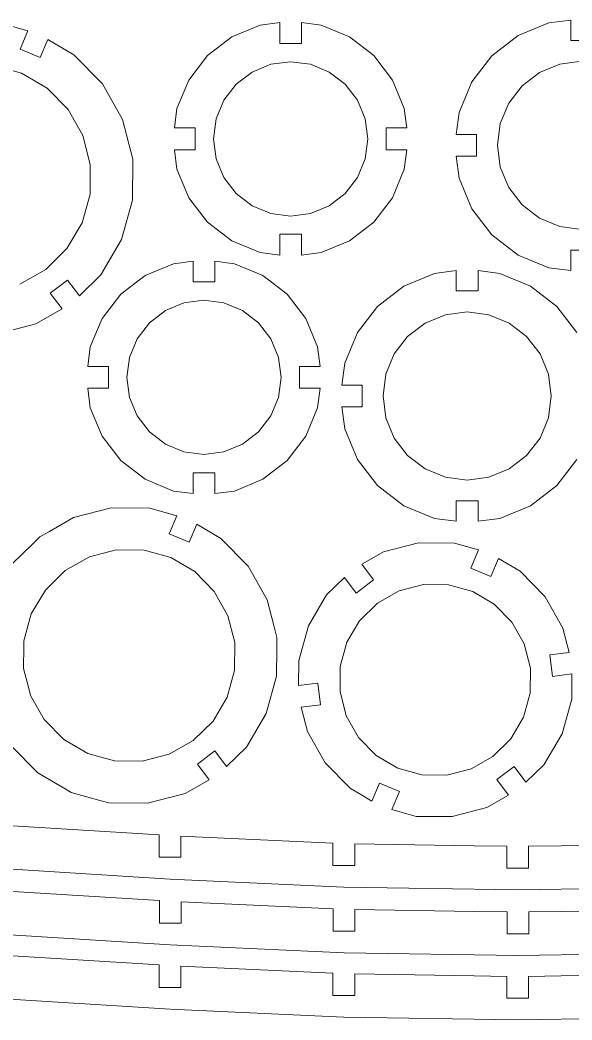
# Model space of a CAD drawing. Header units: millimetres. Extents: x -140 to 142, y -141 to 140.
# Drawn here: x -65 to 10.8, y 3 to 140.3 of the extents above; entities that cross this region are included whole.
import ezdxf

# ---------------------------------------------------------------- set-up
doc = ezdxf.new("R2010")
doc.units = ezdxf.units.MM
doc.header["$MEASUREMENT"] = 0
doc.layers.add('Layer 1', color=7, linetype='Continuous')

msp = doc.modelspace()

# ---------------------------------------------------------------- linework, layer by layer
at = {"layer": 'Layer 1', "lineweight": 20}
for points in [[(10.5889, 140.2539), (10.5889, 140.2539), (7.577, 139.8573), (7.577, 139.8573)], [(10.5889, 137.4618), (10.5889, 137.4618), (10.5889, 140.2539), (10.5889, 140.2539)], [(-63.9462, 138.749), (-63.9462, 138.749), (-67.9139, 139.8493), (-67.9139, 139.8493)], [(-64.9987, 136.2694), (-64.9987, 136.2694), (-63.9462, 138.749), (-63.9462, 138.749)], [(-32.0499, 139.5442), (-32.0499, 139.5442), (-35.9469, 137.93), (-35.9469, 137.93)], [(-29.3596, 139.8984), (-29.3596, 139.8984), (-32.0499, 139.5442), (-32.0499, 139.5442)], [(-29.3596, 137.0397), (-29.3596, 137.0397), (-29.3596, 139.8984), (-29.3596, 139.8984)], [(-23.6859, 139.5442), (-23.6859, 139.5442), (-26.3762, 139.8984), (-26.3762, 139.8984)], [(-26.3762, 139.8984), (-26.3762, 139.8984), (-26.3762, 137.0397), (-26.3762, 137.0397)], [(-19.7889, 137.93), (-19.7889, 137.93), (-23.6859, 139.5442), (-23.6859, 139.5442)], [(7.577, 139.8573), (7.577, 139.8573), (3.3804, 138.119), (3.3804, 138.119)], [(-61.2, 137.5833), (-61.2, 137.5833), (-62.2525, 135.1038), (-62.2525, 135.1038)], [(-57.6523, 135.4935), (-57.6523, 135.4935), (-61.2, 137.5833), (-61.2, 137.5833)], [(-35.9469, 137.93), (-35.9469, 137.93), (-39.2934, 135.3622), (-39.2934, 135.3622)], [(-16.4424, 135.3622), (-16.4424, 135.3622), (-19.7889, 137.93), (-19.7889, 137.93)], [(3.3804, 138.119), (3.3804, 138.119), (-0.2234, 135.3538), (-0.2234, 135.3538)], [(13.5723, 137.4618), (13.5723, 137.4618), (10.5889, 137.4618), (10.5889, 137.4618)], [(-62.2525, 135.1038), (-62.2525, 135.1038), (-64.9987, 136.2694), (-64.9987, 136.2694)], [(-26.3762, 137.0397), (-26.3762, 137.0397), (-29.3596, 137.0397), (-29.3596, 137.0397)], [(-53.7117, 131.4837), (-53.7117, 131.4837), (-57.6523, 135.4935), (-57.6523, 135.4935)], [(-39.2934, 135.3622), (-39.2934, 135.3622), (-41.8612, 132.0158), (-41.8612, 132.0158)], [(-30.6104, 134.1721), (-30.6104, 134.1721), (-27.8679, 134.5332), (-27.8679, 134.5332)], [(-27.8679, 134.5332), (-27.8679, 134.5332), (-25.1254, 134.1721), (-25.1254, 134.1721)], [(-13.8746, 132.0158), (-13.8746, 132.0158), (-16.4424, 135.3622), (-16.4424, 135.3622)], [(-0.2234, 135.3538), (-0.2234, 135.3538), (-2.9887, 131.75), (-2.9887, 131.75)], [(9.0906, 134.2085), (9.0906, 134.2085), (12.0806, 134.6021), (12.0806, 134.6021)], [(-68.7638, 134.0563), (-68.7638, 134.0563), (-64.8179, 132.962), (-64.8179, 132.962)], [(-33.1661, 133.1135), (-33.1661, 133.1135), (-30.6104, 134.1721), (-30.6104, 134.1721)], [(-25.1254, 134.1721), (-25.1254, 134.1721), (-22.5697, 133.1135), (-22.5697, 133.1135)], [(6.3044, 133.0544), (6.3044, 133.0544), (9.0906, 134.2085), (9.0906, 134.2085)], [(-64.8179, 132.962), (-64.8179, 132.962), (-61.2897, 130.8837), (-61.2897, 130.8837)], [(-41.8612, 132.0158), (-41.8612, 132.0158), (-43.4754, 128.1188), (-43.4754, 128.1188)], [(-35.3607, 131.4295), (-35.3607, 131.4295), (-33.1661, 133.1135), (-33.1661, 133.1135)], [(-22.5697, 133.1135), (-22.5697, 133.1135), (-20.3751, 131.4295), (-20.3751, 131.4295)], [(-12.2604, 128.1188), (-12.2604, 128.1188), (-13.8746, 132.0158), (-13.8746, 132.0158)], [(3.9119, 131.2185), (3.9119, 131.2185), (6.3044, 133.0544), (6.3044, 133.0544)], [(-61.2897, 130.8837), (-61.2897, 130.8837), (-58.4196, 127.963), (-58.4196, 127.963)], [(-50.9433, 126.5905), (-50.9433, 126.5905), (-53.7117, 131.4837), (-53.7117, 131.4837)], [(-37.0446, 129.2349), (-37.0446, 129.2349), (-35.3607, 131.4295), (-35.3607, 131.4295)], [(-20.3751, 131.4295), (-20.3751, 131.4295), (-18.6912, 129.2349), (-18.6912, 129.2349)], [(-2.9887, 131.75), (-2.9887, 131.75), (-4.727, 127.5533), (-4.727, 127.5533)], [(2.076, 128.8259), (2.076, 128.8259), (3.9119, 131.2185), (3.9119, 131.2185)], [(-38.1032, 126.6793), (-38.1032, 126.6793), (-37.0446, 129.2349), (-37.0446, 129.2349)], [(-18.6912, 129.2349), (-18.6912, 129.2349), (-17.6326, 126.6793), (-17.6326, 126.6793)], [(-58.4196, 127.963), (-58.4196, 127.963), (-56.4032, 124.3992), (-56.4032, 124.3992)], [(-43.4754, 128.1188), (-43.4754, 128.1188), (-43.8295, 125.4285), (-43.8295, 125.4285)], [(-11.9062, 125.4285), (-11.9062, 125.4285), (-12.2604, 128.1188), (-12.2604, 128.1188)], [(0.9219, 126.0397), (0.9219, 126.0397), (2.076, 128.8259), (2.076, 128.8259)], [(-49.5357, 121.1475), (-49.5357, 121.1475), (-50.9433, 126.5905), (-50.9433, 126.5905)], [(-38.4643, 123.9368), (-38.4643, 123.9368), (-38.1032, 126.6793), (-38.1032, 126.6793)], [(-17.6326, 126.6793), (-17.6326, 126.6793), (-17.2715, 123.9368), (-17.2715, 123.9368)], [(-4.727, 127.5533), (-4.727, 127.5533), (-5.1235, 124.5414), (-5.1235, 124.5414)], [(-43.8295, 125.4285), (-43.8295, 125.4285), (-40.9708, 125.4285), (-40.9708, 125.4285)], [(-40.9708, 125.4285), (-40.9708, 125.4285), (-40.9708, 122.4451), (-40.9708, 122.4451)], [(-14.765, 122.4451), (-14.765, 122.4451), (-14.765, 125.4285), (-14.765, 125.4285)], [(-14.765, 125.4285), (-14.765, 125.4285), (-11.9062, 125.4285), (-11.9062, 125.4285)], [(0.5283, 123.0497), (0.5283, 123.0497), (0.9219, 126.0397), (0.9219, 126.0397)], [(-56.4032, 124.3992), (-56.4032, 124.3992), (-55.3779, 120.4347), (-55.3779, 120.4347)], [(-38.1032, 121.1943), (-38.1032, 121.1943), (-38.4643, 123.9368), (-38.4643, 123.9368)], [(-17.2715, 123.9368), (-17.2715, 123.9368), (-17.6326, 121.1943), (-17.6326, 121.1943)], [(-5.1235, 124.5414), (-5.1235, 124.5414), (-2.3314, 124.5414), (-2.3314, 124.5414)], [(-2.3314, 124.5414), (-2.3314, 124.5414), (-2.3314, 121.5581), (-2.3314, 121.5581)], [(-40.9708, 122.4451), (-40.9708, 122.4451), (-43.8295, 122.4451), (-43.8295, 122.4451)], [(-43.8295, 122.4451), (-43.8295, 122.4451), (-43.4754, 119.7547), (-43.4754, 119.7547)], [(-11.9062, 122.4451), (-11.9062, 122.4451), (-14.765, 122.4451), (-14.765, 122.4451)], [(-12.2604, 119.7547), (-12.2604, 119.7547), (-11.9062, 122.4451), (-11.9062, 122.4451)], [(0.9219, 120.0598), (0.9219, 120.0598), (0.5283, 123.0497), (0.5283, 123.0497)], [(-49.5847, 115.5257), (-49.5847, 115.5257), (-49.5357, 121.1475), (-49.5357, 121.1475)], [(-37.0446, 118.6386), (-37.0446, 118.6386), (-38.1032, 121.1943), (-38.1032, 121.1943)], [(-17.6326, 121.1943), (-17.6326, 121.1943), (-18.6912, 118.6386), (-18.6912, 118.6386)], [(-2.3314, 121.5581), (-2.3314, 121.5581), (-5.1235, 121.5581), (-5.1235, 121.5581)], [(-5.1235, 121.5581), (-5.1235, 121.5581), (-4.727, 118.5462), (-4.727, 118.5462)], [(-55.3779, 120.4347), (-55.3779, 120.4347), (-55.4137, 116.3401), (-55.4137, 116.3401)], [(-43.4754, 119.7547), (-43.4754, 119.7547), (-41.8612, 115.8578), (-41.8612, 115.8578)], [(-13.8746, 115.8578), (-13.8746, 115.8578), (-12.2604, 119.7547), (-12.2604, 119.7547)], [(2.076, 117.2736), (2.076, 117.2736), (0.9219, 120.0598), (0.9219, 120.0598)], [(-35.3607, 116.444), (-35.3607, 116.444), (-37.0446, 118.6386), (-37.0446, 118.6386)], [(-18.6912, 118.6386), (-18.6912, 118.6386), (-20.3751, 116.444), (-20.3751, 116.444)], [(-4.727, 118.5462), (-4.727, 118.5462), (-2.9887, 114.3495), (-2.9887, 114.3495)], [(3.9119, 114.881), (3.9119, 114.881), (2.076, 117.2736), (2.076, 117.2736)], [(-55.4137, 116.3401), (-55.4137, 116.3401), (-56.508, 112.3942), (-56.508, 112.3942)], [(-51.0872, 110.1082), (-51.0872, 110.1082), (-49.5847, 115.5257), (-49.5847, 115.5257)], [(-41.8612, 115.8578), (-41.8612, 115.8578), (-39.2934, 112.5113), (-39.2934, 112.5113)], [(-33.1661, 114.76), (-33.1661, 114.76), (-35.3607, 116.444), (-35.3607, 116.444)], [(-20.3751, 116.444), (-20.3751, 116.444), (-22.5697, 114.76), (-22.5697, 114.76)], [(-16.4424, 112.5113), (-16.4424, 112.5113), (-13.8746, 115.8578), (-13.8746, 115.8578)], [(-30.6104, 113.7014), (-30.6104, 113.7014), (-33.1661, 114.76), (-33.1661, 114.76)], [(-22.5697, 114.76), (-22.5697, 114.76), (-25.1254, 113.7014), (-25.1254, 113.7014)], [(-2.9887, 114.3495), (-2.9887, 114.3495), (-0.2234, 110.7458), (-0.2234, 110.7458)], [(6.3044, 113.0451), (6.3044, 113.0451), (3.9119, 114.881), (3.9119, 114.881)], [(-27.8679, 113.3404), (-27.8679, 113.3404), (-30.6104, 113.7014), (-30.6104, 113.7014)], [(-25.1254, 113.7014), (-25.1254, 113.7014), (-27.8679, 113.3404), (-27.8679, 113.3404)], [(9.0906, 111.891), (9.0906, 111.891), (6.3044, 113.0451), (6.3044, 113.0451)], [(-56.508, 112.3942), (-56.508, 112.3942), (-58.5863, 108.866), (-58.5863, 108.866)], [(-39.2934, 112.5113), (-39.2934, 112.5113), (-35.9469, 109.9435), (-35.9469, 109.9435)], [(-19.7889, 109.9435), (-19.7889, 109.9435), (-16.4424, 112.5113), (-16.4424, 112.5113)], [(12.0806, 111.4974), (12.0806, 111.4974), (9.0906, 111.891), (9.0906, 111.891)], [(-53.9405, 105.2641), (-53.9405, 105.2641), (-51.0872, 110.1082), (-51.0872, 110.1082)], [(-35.9469, 109.9435), (-35.9469, 109.9435), (-32.0499, 108.3293), (-32.0499, 108.3293)], [(-29.3596, 107.9751), (-29.3596, 107.9751), (-29.3596, 110.8338), (-29.3596, 110.8338)], [(-29.3596, 110.8338), (-29.3596, 110.8338), (-26.3762, 110.8338), (-26.3762, 110.8338)], [(-26.3762, 110.8338), (-26.3762, 110.8338), (-26.3762, 107.9751), (-26.3762, 107.9751)], [(-23.6859, 108.3293), (-23.6859, 108.3293), (-19.7889, 109.9435), (-19.7889, 109.9435)], [(-0.2234, 110.7458), (-0.2234, 110.7458), (3.3804, 107.9805), (3.3804, 107.9805)], [(-58.5863, 108.866), (-58.5863, 108.866), (-61.5069, 105.9959), (-61.5069, 105.9959)], [(10.5889, 108.6377), (10.5889, 108.6377), (13.5723, 108.6377), (13.5723, 108.6377)], [(10.5889, 105.8457), (10.5889, 105.8457), (10.5889, 108.6377), (10.5889, 108.6377)], [(-41.2658, 107.1562), (-41.2658, 107.1562), (-43.9562, 106.8021), (-43.9562, 106.8021)], [(-41.2658, 104.2975), (-41.2658, 104.2975), (-41.2658, 107.1562), (-41.2658, 107.1562)], [(-35.5921, 106.8021), (-35.5921, 106.8021), (-38.2825, 107.1562), (-38.2825, 107.1562)], [(-38.2825, 107.1562), (-38.2825, 107.1562), (-38.2825, 104.2975), (-38.2825, 104.2975)], [(-32.0499, 108.3293), (-32.0499, 108.3293), (-29.3596, 107.9751), (-29.3596, 107.9751)], [(-26.3762, 107.9751), (-26.3762, 107.9751), (-23.6859, 108.3293), (-23.6859, 108.3293)], [(3.3804, 107.9805), (3.3804, 107.9805), (7.577, 106.2422), (7.577, 106.2422)], [(-61.5069, 105.9959), (-61.5069, 105.9959), (-65.0708, 103.9794), (-65.0708, 103.9794)], [(-43.9562, 106.8021), (-43.9562, 106.8021), (-47.8532, 105.1879), (-47.8532, 105.1879)], [(-31.6951, 105.1879), (-31.6951, 105.1879), (-35.5921, 106.8021), (-35.5921, 106.8021)], [(-5.1235, 105.8457), (-5.1235, 105.8457), (-8.1354, 105.4492), (-8.1354, 105.4492)], [(-5.1235, 103.0536), (-5.1235, 103.0536), (-5.1235, 105.8457), (-5.1235, 105.8457)], [(0.8718, 105.4492), (0.8718, 105.4492), (-2.1402, 105.8457), (-2.1402, 105.8457)], [(-2.1402, 105.8457), (-2.1402, 105.8457), (-2.1402, 103.0536), (-2.1402, 103.0536)], [(7.577, 106.2422), (7.577, 106.2422), (10.5889, 105.8457), (10.5889, 105.8457)], [(-60.8811, 102.734), (-60.8811, 102.734), (-58.4985, 104.5294), (-58.4985, 104.5294)], [(-58.4985, 104.5294), (-58.4985, 104.5294), (-56.8773, 102.3781), (-56.8773, 102.3781)], [(-56.8773, 102.3781), (-56.8773, 102.3781), (-53.9405, 105.2641), (-53.9405, 105.2641)], [(-47.8532, 105.1879), (-47.8532, 105.1879), (-51.1996, 102.6201), (-51.1996, 102.6201)], [(-28.3487, 102.6201), (-28.3487, 102.6201), (-31.6951, 105.1879), (-31.6951, 105.1879)], [(-8.1354, 105.4492), (-8.1354, 105.4492), (-12.3321, 103.7109), (-12.3321, 103.7109)], [(5.0684, 103.7109), (5.0684, 103.7109), (0.8718, 105.4492), (0.8718, 105.4492)], [(-38.2825, 104.2975), (-38.2825, 104.2975), (-41.2658, 104.2975), (-41.2658, 104.2975)], [(-12.3321, 103.7109), (-12.3321, 103.7109), (-15.9358, 100.9456), (-15.9358, 100.9456)], [(-2.1402, 103.0536), (-2.1402, 103.0536), (-5.1235, 103.0536), (-5.1235, 103.0536)], [(8.6722, 100.9456), (8.6722, 100.9456), (5.0684, 103.7109), (5.0684, 103.7109)], [(-59.2599, 100.5827), (-59.2599, 100.5827), (-60.8811, 102.734), (-60.8811, 102.734)], [(-51.1996, 102.6201), (-51.1996, 102.6201), (-53.7674, 99.2736), (-53.7674, 99.2736)], [(-42.5167, 101.43), (-42.5167, 101.43), (-39.7742, 101.791), (-39.7742, 101.791)], [(-39.7742, 101.791), (-39.7742, 101.791), (-37.0316, 101.43), (-37.0316, 101.43)], [(-25.7809, 99.2736), (-25.7809, 99.2736), (-28.3487, 102.6201), (-28.3487, 102.6201)], [(-62.8436, 98.5552), (-62.8436, 98.5552), (-59.2599, 100.5827), (-59.2599, 100.5827)], [(-47.2669, 98.6874), (-47.2669, 98.6874), (-45.0723, 100.3713), (-45.0723, 100.3713)], [(-45.0723, 100.3713), (-45.0723, 100.3713), (-42.5167, 101.43), (-42.5167, 101.43)], [(-37.0316, 101.43), (-37.0316, 101.43), (-34.476, 100.3713), (-34.476, 100.3713)], [(-34.476, 100.3713), (-34.476, 100.3713), (-32.2814, 98.6874), (-32.2814, 98.6874)], [(-15.9358, 100.9456), (-15.9358, 100.9456), (-18.7011, 97.3418), (-18.7011, 97.3418)], [(11.4374, 97.3418), (11.4374, 97.3418), (8.6722, 100.9456), (8.6722, 100.9456)], [(-53.7674, 99.2736), (-53.7674, 99.2736), (-55.3816, 95.3766), (-55.3816, 95.3766)], [(-24.1667, 95.3766), (-24.1667, 95.3766), (-25.7809, 99.2736), (-25.7809, 99.2736)], [(-9.408, 98.6462), (-9.408, 98.6462), (-6.6218, 99.8003), (-6.6218, 99.8003)], [(-6.6218, 99.8003), (-6.6218, 99.8003), (-3.6318, 100.1939), (-3.6318, 100.1939)], [(-3.6318, 100.1939), (-3.6318, 100.1939), (-0.6419, 99.8003), (-0.6419, 99.8003)], [(-0.6419, 99.8003), (-0.6419, 99.8003), (2.1444, 98.6462), (2.1444, 98.6462)], [(-68.2865, 97.1475), (-68.2865, 97.1475), (-62.8436, 98.5552), (-62.8436, 98.5552)], [(-48.9509, 96.4928), (-48.9509, 96.4928), (-47.2669, 98.6874), (-47.2669, 98.6874)], [(-32.2814, 98.6874), (-32.2814, 98.6874), (-30.5974, 96.4928), (-30.5974, 96.4928)], [(-11.8006, 96.8104), (-11.8006, 96.8104), (-9.408, 98.6462), (-9.408, 98.6462)], [(2.1444, 98.6462), (2.1444, 98.6462), (4.5369, 96.8104), (4.5369, 96.8104)], [(-50.0095, 93.9371), (-50.0095, 93.9371), (-48.9509, 96.4928), (-48.9509, 96.4928)], [(-30.5974, 96.4928), (-30.5974, 96.4928), (-29.5388, 93.9371), (-29.5388, 93.9371)], [(-18.7011, 97.3418), (-18.7011, 97.3418), (-20.4394, 93.1451), (-20.4394, 93.1451)], [(-13.6365, 94.4178), (-13.6365, 94.4178), (-11.8006, 96.8104), (-11.8006, 96.8104)], [(4.5369, 96.8104), (4.5369, 96.8104), (6.3728, 94.4178), (6.3728, 94.4178)], [(-55.3816, 95.3766), (-55.3816, 95.3766), (-55.7358, 92.6863), (-55.7358, 92.6863)], [(-23.8125, 92.6863), (-23.8125, 92.6863), (-24.1667, 95.3766), (-24.1667, 95.3766)], [(-50.3705, 91.1946), (-50.3705, 91.1946), (-50.0095, 93.9371), (-50.0095, 93.9371)], [(-29.5388, 93.9371), (-29.5388, 93.9371), (-29.1778, 91.1946), (-29.1778, 91.1946)], [(-14.7906, 91.6315), (-14.7906, 91.6315), (-13.6365, 94.4178), (-13.6365, 94.4178)], [(6.3728, 94.4178), (6.3728, 94.4178), (7.5269, 91.6315), (7.5269, 91.6315)], [(-55.7358, 92.6863), (-55.7358, 92.6863), (-52.8771, 92.6863), (-52.8771, 92.6863)], [(-52.8771, 92.6863), (-52.8771, 92.6863), (-52.8771, 89.7029), (-52.8771, 89.7029)], [(-26.6712, 89.7029), (-26.6712, 89.7029), (-26.6712, 92.6863), (-26.6712, 92.6863)], [(-26.6712, 92.6863), (-26.6712, 92.6863), (-23.8125, 92.6863), (-23.8125, 92.6863)], [(-20.4394, 93.1451), (-20.4394, 93.1451), (-20.8359, 90.1333), (-20.8359, 90.1333)], [(-50.0095, 88.4521), (-50.0095, 88.4521), (-50.3705, 91.1946), (-50.3705, 91.1946)], [(-29.1778, 91.1946), (-29.1778, 91.1946), (-29.5388, 88.4521), (-29.5388, 88.4521)], [(-15.1842, 88.6416), (-15.1842, 88.6416), (-14.7906, 91.6315), (-14.7906, 91.6315)], [(7.5269, 91.6315), (7.5269, 91.6315), (7.9205, 88.6416), (7.9205, 88.6416)], [(-52.8771, 89.7029), (-52.8771, 89.7029), (-55.7358, 89.7029), (-55.7358, 89.7029)], [(-55.7358, 89.7029), (-55.7358, 89.7029), (-55.3816, 87.0126), (-55.3816, 87.0126)], [(-23.8125, 89.7029), (-23.8125, 89.7029), (-26.6712, 89.7029), (-26.6712, 89.7029)], [(-24.1667, 87.0126), (-24.1667, 87.0126), (-23.8125, 89.7029), (-23.8125, 89.7029)], [(-20.8359, 90.1333), (-20.8359, 90.1333), (-18.0439, 90.1333), (-18.0439, 90.1333)], [(-18.0439, 90.1333), (-18.0439, 90.1333), (-18.0439, 87.1499), (-18.0439, 87.1499)], [(-48.9509, 85.8964), (-48.9509, 85.8964), (-50.0095, 88.4521), (-50.0095, 88.4521)], [(-29.5388, 88.4521), (-29.5388, 88.4521), (-30.5974, 85.8964), (-30.5974, 85.8964)], [(-14.7906, 85.6516), (-14.7906, 85.6516), (-15.1842, 88.6416), (-15.1842, 88.6416)], [(7.9205, 88.6416), (7.9205, 88.6416), (7.5269, 85.6516), (7.5269, 85.6516)], [(-55.3816, 87.0126), (-55.3816, 87.0126), (-53.7674, 83.1156), (-53.7674, 83.1156)], [(-25.7809, 83.1156), (-25.7809, 83.1156), (-24.1667, 87.0126), (-24.1667, 87.0126)], [(-18.0439, 87.1499), (-18.0439, 87.1499), (-20.8359, 87.1499), (-20.8359, 87.1499)], [(-20.8359, 87.1499), (-20.8359, 87.1499), (-20.4394, 84.138), (-20.4394, 84.138)], [(-47.2669, 83.7019), (-47.2669, 83.7019), (-48.9509, 85.8964), (-48.9509, 85.8964)], [(-30.5974, 85.8964), (-30.5974, 85.8964), (-32.2814, 83.7019), (-32.2814, 83.7019)], [(-13.6365, 82.8654), (-13.6365, 82.8654), (-14.7906, 85.6516), (-14.7906, 85.6516)], [(7.5269, 85.6516), (7.5269, 85.6516), (6.3728, 82.8654), (6.3728, 82.8654)], [(-20.4394, 84.138), (-20.4394, 84.138), (-18.7011, 79.9413), (-18.7011, 79.9413)], [(-53.7674, 83.1156), (-53.7674, 83.1156), (-51.1996, 79.7692), (-51.1996, 79.7692)], [(-45.0723, 82.0179), (-45.0723, 82.0179), (-47.2669, 83.7019), (-47.2669, 83.7019)], [(-32.2814, 83.7019), (-32.2814, 83.7019), (-34.476, 82.0179), (-34.476, 82.0179)], [(-28.3487, 79.7692), (-28.3487, 79.7692), (-25.7809, 83.1156), (-25.7809, 83.1156)], [(-11.8006, 80.4728), (-11.8006, 80.4728), (-13.6365, 82.8654), (-13.6365, 82.8654)], [(6.3728, 82.8654), (6.3728, 82.8654), (4.5369, 80.4728), (4.5369, 80.4728)], [(-42.5167, 80.9593), (-42.5167, 80.9593), (-45.0723, 82.0179), (-45.0723, 82.0179)], [(-34.476, 82.0179), (-34.476, 82.0179), (-37.0316, 80.9593), (-37.0316, 80.9593)], [(-51.1996, 79.7692), (-51.1996, 79.7692), (-47.8532, 77.2013), (-47.8532, 77.2013)], [(-39.7742, 80.5982), (-39.7742, 80.5982), (-42.5167, 80.9593), (-42.5167, 80.9593)], [(-37.0316, 80.9593), (-37.0316, 80.9593), (-39.7742, 80.5982), (-39.7742, 80.5982)], [(-31.6951, 77.2013), (-31.6951, 77.2013), (-28.3487, 79.7692), (-28.3487, 79.7692)], [(-18.7011, 79.9413), (-18.7011, 79.9413), (-15.9358, 76.3376), (-15.9358, 76.3376)], [(-9.408, 78.637), (-9.408, 78.637), (-11.8006, 80.4728), (-11.8006, 80.4728)], [(4.5369, 80.4728), (4.5369, 80.4728), (2.1444, 78.637), (2.1444, 78.637)], [(8.6722, 76.3376), (8.6722, 76.3376), (11.4374, 79.9413), (11.4374, 79.9413)], [(-6.6218, 77.4828), (-6.6218, 77.4828), (-9.408, 78.637), (-9.408, 78.637)], [(2.1444, 78.637), (2.1444, 78.637), (-0.6419, 77.4828), (-0.6419, 77.4828)], [(-47.8532, 77.2013), (-47.8532, 77.2013), (-43.9562, 75.5872), (-43.9562, 75.5872)], [(-41.2658, 75.233), (-41.2658, 75.233), (-41.2658, 78.0917), (-41.2658, 78.0917)], [(-41.2658, 78.0917), (-41.2658, 78.0917), (-38.2825, 78.0917), (-38.2825, 78.0917)], [(-38.2825, 78.0917), (-38.2825, 78.0917), (-38.2825, 75.233), (-38.2825, 75.233)], [(-35.5921, 75.5872), (-35.5921, 75.5872), (-31.6951, 77.2013), (-31.6951, 77.2013)], [(-3.6318, 77.0892), (-3.6318, 77.0892), (-6.6218, 77.4828), (-6.6218, 77.4828)], [(-0.6419, 77.4828), (-0.6419, 77.4828), (-3.6318, 77.0892), (-3.6318, 77.0892)], [(-43.9562, 75.5872), (-43.9562, 75.5872), (-41.2658, 75.233), (-41.2658, 75.233)], [(-38.2825, 75.233), (-38.2825, 75.233), (-35.5921, 75.5872), (-35.5921, 75.5872)], [(-15.9358, 76.3376), (-15.9358, 76.3376), (-12.3321, 73.5723), (-12.3321, 73.5723)], [(5.0684, 73.5723), (5.0684, 73.5723), (8.6722, 76.3376), (8.6722, 76.3376)], [(-5.1235, 74.2296), (-5.1235, 74.2296), (-2.1402, 74.2296), (-2.1402, 74.2296)], [(-5.1235, 71.4375), (-5.1235, 71.4375), (-5.1235, 74.2296), (-5.1235, 74.2296)], [(-2.1402, 74.2296), (-2.1402, 74.2296), (-2.1402, 71.4375), (-2.1402, 71.4375)], [(-52.5189, 73.2723), (-52.5189, 73.2723), (-57.666, 71.9377), (-57.666, 71.9377)], [(-47.1891, 73.2258), (-47.1891, 73.2258), (-52.5189, 73.2723), (-52.5189, 73.2723)], [(-43.5028, 72.2035), (-43.5028, 72.2035), (-47.1891, 73.2258), (-47.1891, 73.2258)], [(-12.3321, 73.5723), (-12.3321, 73.5723), (-8.1354, 71.834), (-8.1354, 71.834)], [(0.8718, 71.834), (0.8718, 71.834), (5.0684, 73.5723), (5.0684, 73.5723)], [(-57.666, 71.9377), (-57.666, 71.9377), (-60.9954, 70.054), (-60.9954, 70.054)], [(-44.5554, 69.7239), (-44.5554, 69.7239), (-43.5028, 72.2035), (-43.5028, 72.2035)], [(-8.1354, 71.834), (-8.1354, 71.834), (-5.1235, 71.4375), (-5.1235, 71.4375)], [(-2.1402, 71.4375), (-2.1402, 71.4375), (0.8718, 71.834), (0.8718, 71.834)], [(-60.9954, 70.054), (-60.9954, 70.054), (-62.3049, 69.3131), (-62.3049, 69.3131)], [(-40.7567, 71.0378), (-40.7567, 71.0378), (-41.8092, 68.5582), (-41.8092, 68.5582)], [(-37.4606, 69.0962), (-37.4606, 69.0962), (-40.7567, 71.0378), (-40.7567, 71.0378)], [(-62.3049, 69.3131), (-62.3049, 69.3131), (-63.378, 68.2586), (-63.378, 68.2586)], [(-41.8092, 68.5582), (-41.8092, 68.5582), (-44.5554, 69.7239), (-44.5554, 69.7239)], [(-33.7247, 65.2946), (-33.7247, 65.2946), (-37.4606, 69.0962), (-37.4606, 69.0962)], [(-63.378, 68.2586), (-63.378, 68.2586), (-66.1065, 65.5773), (-66.1065, 65.5773)], [(-55.505, 66.5569), (-55.505, 66.5569), (-51.8116, 67.512), (-51.8116, 67.512)], [(-51.8116, 67.512), (-51.8116, 67.512), (-47.9968, 67.4787), (-47.9968, 67.4787)], [(-47.9968, 67.4787), (-47.9968, 67.4787), (-44.3206, 66.4592), (-44.3206, 66.4592)], [(-10.3242, 68.4609), (-10.3242, 68.4609), (-15.1073, 67.2239), (-15.1073, 67.2239)], [(-5.3838, 68.4179), (-5.3838, 68.4179), (-10.3242, 68.4609), (-10.3242, 68.4609)], [(-2.0727, 67.4996), (-2.0727, 67.4996), (-5.3838, 68.4179), (-5.3838, 68.4179)], [(-3.1253, 65.02), (-3.1253, 65.02), (-2.0727, 67.4996), (-2.0727, 67.4996)], [(-58.8324, 64.6783), (-58.8324, 64.6783), (-55.505, 66.5569), (-55.505, 66.5569)], [(-44.3206, 66.4592), (-44.3206, 66.4592), (-41.0336, 64.523), (-41.0336, 64.523)], [(-15.1073, 67.2239), (-15.1073, 67.2239), (-18.0979, 65.532), (-18.0979, 65.532)], [(0.6734, 66.3339), (0.6734, 66.3339), (-0.3791, 63.8544), (-0.3791, 63.8544)], [(3.634, 64.59), (3.634, 64.59), (0.6734, 66.3339), (0.6734, 66.3339)], [(-61.5534, 62.0044), (-61.5534, 62.0044), (-58.8324, 64.6783), (-58.8324, 64.6783)], [(-41.0336, 64.523), (-41.0336, 64.523), (-38.3596, 61.802), (-38.3596, 61.802)], [(-31.1001, 60.6557), (-31.1001, 60.6557), (-33.7247, 65.2946), (-33.7247, 65.2946)], [(-18.0979, 65.532), (-18.0979, 65.532), (-16.4768, 63.3806), (-16.4768, 63.3806)], [(-0.3791, 63.8544), (-0.3791, 63.8544), (-3.1253, 65.02), (-3.1253, 65.02)], [(7.0969, 61.0661), (7.0969, 61.0661), (3.634, 64.59), (3.634, 64.59)], [(-20.4805, 63.7366), (-20.4805, 63.7366), (-22.9312, 61.3282), (-22.9312, 61.3282)], [(-18.8594, 61.5852), (-18.8594, 61.5852), (-20.4805, 63.7366), (-20.4805, 63.7366)], [(-16.4768, 63.3806), (-16.4768, 63.3806), (-18.8594, 61.5852), (-18.8594, 61.5852)], [(-63.4897, 58.7173), (-63.4897, 58.7173), (-61.5534, 62.0044), (-61.5534, 62.0044)], [(-38.3596, 61.802), (-38.3596, 61.802), (-36.4811, 58.4816), (-36.4811, 58.4816)], [(-15.9428, 60.1934), (-15.9428, 60.1934), (-12.9508, 61.8863), (-12.9508, 61.8863)], [(-12.9508, 61.8863), (-12.9508, 61.8863), (-9.6226, 62.747), (-9.6226, 62.747)], [(-9.6226, 62.747), (-9.6226, 62.747), (-6.185, 62.717), (-6.185, 62.717)], [(-6.185, 62.717), (-6.185, 62.717), (-2.8723, 61.7983), (-2.8723, 61.7983)], [(-2.8723, 61.7983), (-2.8723, 61.7983), (0.0897, 60.0535), (0.0897, 60.0535)], [(-30.1423, 56.9521), (-30.1423, 56.9521), (-31.1001, 60.6557), (-31.1001, 60.6557)], [(-23.2505, 60.7863), (-23.2505, 60.7863), (-25.4388, 57.0713), (-25.4388, 57.0713)], [(-22.9312, 61.3282), (-22.9312, 61.3282), (-23.2505, 60.7863), (-23.2505, 60.7863)], [(9.5298, 56.7661), (9.5298, 56.7661), (7.0969, 61.0661), (7.0969, 61.0661)], [(-18.3947, 57.7839), (-18.3947, 57.7839), (-15.9428, 60.1934), (-15.9428, 60.1934)], [(0.0897, 60.0535), (0.0897, 60.0535), (2.4992, 57.6016), (2.4992, 57.6016)], [(-64.5092, 55.0411), (-64.5092, 55.0411), (-63.4897, 58.7173), (-63.4897, 58.7173)], [(-36.4811, 58.4816), (-36.4811, 58.4816), (-35.5259, 54.7882), (-35.5259, 54.7882)], [(-20.1395, 54.8218), (-20.1395, 54.8218), (-18.3947, 57.7839), (-18.3947, 57.7839)], [(-29.7656, 55.4955), (-29.7656, 55.4955), (-30.1423, 56.9521), (-30.1423, 56.9521)], [(-25.4388, 57.0713), (-25.4388, 57.0713), (-26.7591, 52.3104), (-26.7591, 52.3104)], [(2.4992, 57.6016), (2.4992, 57.6016), (4.192, 54.6095), (4.192, 54.6095)], [(10.3901, 53.4395), (10.3901, 53.4395), (9.5298, 56.7661), (9.5298, 56.7661)], [(-64.5092, 54.2353), (-64.5092, 54.2353), (-64.5092, 55.0411), (-64.5092, 55.0411)], [(-29.7656, 53.991), (-29.7656, 53.991), (-29.7656, 55.4955), (-29.7656, 55.4955)], [(-64.5354, 51.2263), (-64.5354, 51.2263), (-64.5092, 54.2353), (-64.5092, 54.2353)], [(-35.5259, 54.7882), (-35.5259, 54.7882), (-35.5592, 50.9734), (-35.5592, 50.9734)], [(-29.799, 50.1657), (-29.799, 50.1657), (-29.7656, 53.991), (-29.7656, 53.991)], [(-21.0582, 51.5092), (-21.0582, 51.5092), (-20.1395, 54.8218), (-20.1395, 54.8218)], [(4.192, 54.6095), (4.192, 54.6095), (5.0528, 51.2813), (5.0528, 51.2813)], [(-26.7591, 52.3104), (-26.7591, 52.3104), (-26.7891, 48.8745), (-26.7891, 48.8745)], [(7.7164, 53.1112), (7.7164, 53.1112), (10.3901, 53.4395), (10.3901, 53.4395)], [(8.08, 50.1502), (8.08, 50.1502), (7.7164, 53.1112), (7.7164, 53.1112)], [(-63.8758, 48.6757), (-63.8758, 48.6757), (-64.5354, 51.2263), (-64.5354, 51.2263)], [(-35.5592, 50.9734), (-35.5592, 50.9734), (-36.5787, 47.2972), (-36.5787, 47.2972)], [(-21.0882, 48.0716), (-21.0882, 48.0716), (-21.0582, 51.5092), (-21.0582, 51.5092)], [(5.0528, 51.2813), (5.0528, 51.2813), (5.0228, 47.8438), (5.0228, 47.8438)], [(-31.2234, 45.0296), (-31.2234, 45.0296), (-29.799, 50.1657), (-29.799, 50.1657)], [(10.7536, 50.4784), (10.7536, 50.4784), (8.08, 50.1502), (8.08, 50.1502)], [(10.7237, 47.0426), (10.7237, 47.0426), (10.7536, 50.4784), (10.7536, 50.4784)], [(-63.5802, 47.5329), (-63.5802, 47.5329), (-63.8758, 48.6757), (-63.8758, 48.6757)], [(-26.7891, 48.8745), (-26.7891, 48.8745), (-24.1154, 49.2028), (-24.1154, 49.2028)], [(-24.1154, 49.2028), (-24.1154, 49.2028), (-23.7518, 46.2417), (-23.7518, 46.2417)], [(-20.2275, 44.7434), (-20.2275, 44.7434), (-21.0882, 48.0716), (-21.0882, 48.0716)], [(-61.7017, 44.2125), (-61.7017, 44.2125), (-63.5802, 47.5329), (-63.5802, 47.5329)], [(-36.5787, 47.2972), (-36.5787, 47.2972), (-38.5149, 44.0102), (-38.5149, 44.0102)], [(5.0228, 47.8438), (5.0228, 47.8438), (4.1041, 44.5311), (4.1041, 44.5311)], [(9.4033, 42.2817), (9.4033, 42.2817), (10.7237, 47.0426), (10.7237, 47.0426)], [(-23.7518, 46.2417), (-23.7518, 46.2417), (-26.4255, 45.9134), (-26.4255, 45.9134)], [(-26.4255, 45.9134), (-26.4255, 45.9134), (-25.5652, 42.5868), (-25.5652, 42.5868)], [(-59.0277, 41.4915), (-59.0277, 41.4915), (-61.7017, 44.2125), (-61.7017, 44.2125)], [(-38.5149, 44.0102), (-38.5149, 44.0102), (-41.2359, 41.3363), (-41.2359, 41.3363)], [(-33.9285, 40.4371), (-33.9285, 40.4371), (-31.2234, 45.0296), (-31.2234, 45.0296)], [(-18.5347, 41.7514), (-18.5347, 41.7514), (-20.2275, 44.7434), (-20.2275, 44.7434)], [(4.1041, 44.5311), (4.1041, 44.5311), (2.3593, 41.5691), (2.3593, 41.5691)], [(-25.5652, 42.5868), (-25.5652, 42.5868), (-23.1323, 38.2868), (-23.1323, 38.2868)], [(-55.7407, 39.5553), (-55.7407, 39.5553), (-59.0277, 41.4915), (-59.0277, 41.4915)], [(-41.2359, 41.3363), (-41.2359, 41.3363), (-44.5563, 39.4577), (-44.5563, 39.4577)], [(-16.1251, 39.2994), (-16.1251, 39.2994), (-18.5347, 41.7514), (-18.5347, 41.7514)], [(2.3593, 41.5691), (2.3593, 41.5691), (-0.0926, 39.1595), (-0.0926, 39.1595)], [(6.8958, 38.0247), (6.8958, 38.0247), (9.4033, 42.2817), (9.4033, 42.2817)], [(-66.3234, 40.7198), (-66.3234, 40.7198), (-62.5876, 36.9182), (-62.5876, 36.9182)], [(-40.6607, 38.1117), (-40.6607, 38.1117), (-38.2782, 39.9071), (-38.2782, 39.9071)], [(-38.2782, 39.9071), (-38.2782, 39.9071), (-36.657, 37.7558), (-36.657, 37.7558)], [(-36.657, 37.7558), (-36.657, 37.7558), (-33.9285, 40.4371), (-33.9285, 40.4371)], [(-52.0645, 38.5358), (-52.0645, 38.5358), (-55.7407, 39.5553), (-55.7407, 39.5553)], [(-48.2497, 38.5025), (-48.2497, 38.5025), (-52.0645, 38.5358), (-52.0645, 38.5358)], [(-44.5563, 39.4577), (-44.5563, 39.4577), (-48.2497, 38.5025), (-48.2497, 38.5025)], [(-13.1631, 37.5547), (-13.1631, 37.5547), (-16.1251, 39.2994), (-16.1251, 39.2994)], [(-0.0926, 39.1595), (-0.0926, 39.1595), (-3.0847, 37.4667), (-3.0847, 37.4667)], [(-39.0396, 35.9604), (-39.0396, 35.9604), (-40.6607, 38.1117), (-40.6607, 38.1117)], [(-23.1323, 38.2868), (-23.1323, 38.2868), (-19.6694, 34.7629), (-19.6694, 34.7629)], [(-9.8504, 36.636), (-9.8504, 36.636), (-13.1631, 37.5547), (-13.1631, 37.5547)], [(-3.0847, 37.4667), (-3.0847, 37.4667), (-6.4129, 36.606), (-6.4129, 36.606)], [(0.4414, 35.9723), (0.4414, 35.9723), (2.824, 37.7677), (2.824, 37.7677)], [(2.824, 37.7677), (2.824, 37.7677), (4.4451, 35.6164), (4.4451, 35.6164)], [(4.4451, 35.6164), (4.4451, 35.6164), (6.8958, 38.0247), (6.8958, 38.0247)], [(-62.5876, 36.9182), (-62.5876, 36.9182), (-61.5855, 36.3279), (-61.5855, 36.3279)], [(-61.5855, 36.3279), (-61.5855, 36.3279), (-59.2915, 34.9767), (-59.2915, 34.9767)], [(-42.3691, 34.0767), (-42.3691, 34.0767), (-39.0396, 35.9604), (-39.0396, 35.9604)], [(-6.4129, 36.606), (-6.4129, 36.606), (-9.8504, 36.636), (-9.8504, 36.636)], [(2.0625, 33.821), (2.0625, 33.821), (0.4414, 35.9723), (0.4414, 35.9723)], [(-59.2915, 34.9767), (-59.2915, 34.9767), (-57.9952, 34.2131), (-57.9952, 34.2131)], [(-19.6694, 34.7629), (-19.6694, 34.7629), (-18.2422, 33.9223), (-18.2422, 33.9223)], [(-16.7089, 33.019), (-16.7089, 33.019), (-15.6563, 35.4986), (-15.6563, 35.4986)], [(-15.6563, 35.4986), (-15.6563, 35.4986), (-12.9102, 34.3329), (-12.9102, 34.3329)], [(-12.9102, 34.3329), (-12.9102, 34.3329), (-13.9627, 31.8534), (-13.9627, 31.8534)], [(-57.9952, 34.2131), (-57.9952, 34.2131), (-56.5453, 33.811), (-56.5453, 33.811)], [(-56.5453, 33.811), (-56.5453, 33.811), (-52.8591, 32.7887), (-52.8591, 32.7887)], [(-47.5293, 32.7422), (-47.5293, 32.7422), (-42.3691, 34.0767), (-42.3691, 34.0767)], [(-18.2422, 33.9223), (-18.2422, 33.9223), (-16.7089, 33.019), (-16.7089, 33.019)], [(-0.9281, 32.129), (-0.9281, 32.129), (2.0625, 33.821), (2.0625, 33.821)], [(-52.8591, 32.7887), (-52.8591, 32.7887), (-47.5293, 32.7422), (-47.5293, 32.7422)], [(-13.9627, 31.8534), (-13.9627, 31.8534), (-10.6516, 30.9351), (-10.6516, 30.9351)], [(-5.7113, 30.892), (-5.7113, 30.892), (-0.9281, 32.129), (-0.9281, 32.129)], [(-10.6516, 30.9351), (-10.6516, 30.9351), (-5.7113, 30.892), (-5.7113, 30.892)], [(-66.8067, 29.6694), (-66.8067, 29.6694), (-45.9233, 28.4108), (-45.9233, 28.4108)], [(-45.9233, 28.4108), (-45.9233, 28.4108), (-45.9233, 25.3109), (-45.9233, 25.3109)], [(-42.94, 25.3109), (-42.94, 25.3109), (-42.94, 28.2244), (-42.94, 28.2244)], [(-42.94, 28.2244), (-42.94, 28.2244), (-22.0566, 27.2455), (-22.0566, 27.2455)], [(-22.0566, 27.2455), (-22.0566, 27.2455), (-22.0566, 24.1922), (-22.0566, 24.1922)], [(-19.0732, 24.1922), (-19.0732, 24.1922), (-19.0732, 27.1522), (-19.0732, 27.1522)], [(-19.0732, 27.1522), (-19.0732, 27.1522), (-2.6649, 26.8958), (-2.6649, 26.8958)], [(-2.6649, 26.8958), (-2.6649, 26.8958), (1.8101, 26.8259), (1.8101, 26.8259)], [(1.8101, 26.8259), (1.8101, 26.8259), (1.8101, 23.8193), (1.8101, 23.8193)], [(4.7935, 26.8259), (4.7935, 26.8259), (9.2684, 26.8958), (9.2684, 26.8958)], [(4.7935, 23.8193), (4.7935, 23.8193), (4.7935, 26.8259), (4.7935, 26.8259)], [(9.2684, 26.8958), (9.2684, 26.8958), (25.6768, 27.1522), (25.6768, 27.1522)], [(-44.4317, 22.3276), (-44.4317, 22.3276), (-92.165, 25.3109), (-92.165, 25.3109)], [(-45.9233, 25.3109), (-45.9233, 25.3109), (-42.94, 25.3109), (-42.94, 25.3109)], [(-22.0566, 24.1922), (-22.0566, 24.1922), (-19.0732, 24.1922), (-19.0732, 24.1922)], [(1.8101, 23.8193), (1.8101, 23.8193), (4.7935, 23.8193), (4.7935, 23.8193)], [(-20.5649, 21.2089), (-20.5649, 21.2089), (-44.4317, 22.3276), (-44.4317, 22.3276)], [(-66.7693, 20.6483), (-66.7693, 20.6483), (-45.886, 19.3897), (-45.886, 19.3897)], [(3.3018, 20.8359), (3.3018, 20.8359), (-20.5649, 21.2089), (-20.5649, 21.2089)], [(27.1685, 21.2089), (27.1685, 21.2089), (3.3018, 20.8359), (3.3018, 20.8359)], [(-45.886, 19.3897), (-45.886, 19.3897), (-45.886, 16.2898), (-45.886, 16.2898)], [(-42.9026, 16.2898), (-42.9026, 16.2898), (-42.9026, 19.2032), (-42.9026, 19.2032)], [(-42.9026, 19.2032), (-42.9026, 19.2032), (-22.0192, 18.2243), (-22.0192, 18.2243)], [(-22.0192, 18.2243), (-22.0192, 18.2243), (-22.0192, 15.171), (-22.0192, 15.171)], [(-19.0359, 15.171), (-19.0359, 15.171), (-19.0359, 18.1311), (-19.0359, 18.1311)], [(-19.0359, 18.1311), (-19.0359, 18.1311), (-2.6275, 17.8747), (-2.6275, 17.8747)], [(-2.6275, 17.8747), (-2.6275, 17.8747), (1.8475, 17.8048), (1.8475, 17.8048)], [(4.8309, 17.8048), (4.8309, 17.8048), (9.3058, 17.8747), (9.3058, 17.8747)], [(9.3058, 17.8747), (9.3058, 17.8747), (25.7142, 18.1311), (25.7142, 18.1311)], [(1.8475, 17.8048), (1.8475, 17.8048), (1.8475, 14.7981), (1.8475, 14.7981)], [(4.8309, 14.7981), (4.8309, 14.7981), (4.8309, 17.8048), (4.8309, 17.8048)], [(-44.3943, 13.3064), (-44.3943, 13.3064), (-92.1276, 16.2898), (-92.1276, 16.2898)], [(-45.886, 16.2898), (-45.886, 16.2898), (-42.9026, 16.2898), (-42.9026, 16.2898)], [(-22.0192, 15.171), (-22.0192, 15.171), (-19.0359, 15.171), (-19.0359, 15.171)], [(1.8475, 14.7981), (1.8475, 14.7981), (4.8309, 14.7981), (4.8309, 14.7981)], [(-20.5275, 12.1877), (-20.5275, 12.1877), (-44.3943, 13.3064), (-44.3943, 13.3064)], [(-66.8067, 11.81), (-66.8067, 11.81), (-45.9233, 10.5514), (-45.9233, 10.5514)], [(3.3392, 11.8148), (3.3392, 11.8148), (-20.5275, 12.1877), (-20.5275, 12.1877)], [(27.2059, 12.1877), (27.2059, 12.1877), (3.3392, 11.8148), (3.3392, 11.8148)], [(-45.9233, 10.5514), (-45.9233, 10.5514), (-45.9233, 7.4516), (-45.9233, 7.4516)], [(-42.94, 7.4516), (-42.94, 7.4516), (-42.94, 10.365), (-42.94, 10.365)], [(-42.94, 10.365), (-42.94, 10.365), (-22.0566, 9.3861), (-22.0566, 9.3861)], [(-22.0566, 9.3861), (-22.0566, 9.3861), (-22.0566, 6.3328), (-22.0566, 6.3328)], [(-19.0732, 6.3328), (-19.0732, 6.3328), (-19.0732, 9.2928), (-19.0732, 9.2928)], [(-19.0732, 9.2928), (-19.0732, 9.2928), (-2.6649, 9.0365), (-2.6649, 9.0365)], [(-2.6649, 9.0365), (-2.6649, 9.0365), (1.8101, 8.9665), (1.8101, 8.9665)], [(1.8101, 8.9665), (1.8101, 8.9665), (1.8101, 5.9599), (1.8101, 5.9599)], [(4.7935, 8.9665), (4.7935, 8.9665), (9.2684, 9.0365), (9.2684, 9.0365)], [(4.7935, 5.9599), (4.7935, 5.9599), (4.7935, 8.9665), (4.7935, 8.9665)], [(9.2684, 9.0365), (9.2684, 9.0365), (25.6768, 9.2928), (25.6768, 9.2928)], [(-44.4317, 4.4682), (-44.4317, 4.4682), (-92.165, 7.4516), (-92.165, 7.4516)], [(-45.9233, 7.4516), (-45.9233, 7.4516), (-42.94, 7.4516), (-42.94, 7.4516)], [(-22.0566, 6.3328), (-22.0566, 6.3328), (-19.0732, 6.3328), (-19.0732, 6.3328)], [(1.8101, 5.9599), (1.8101, 5.9599), (4.7935, 5.9599), (4.7935, 5.9599)], [(-20.5649, 3.3495), (-20.5649, 3.3495), (-44.4317, 4.4682), (-44.4317, 4.4682)], [(3.3018, 2.9766), (3.3018, 2.9766), (-20.5649, 3.3495), (-20.5649, 3.3495)], [(27.1685, 3.3495), (27.1685, 3.3495), (3.3018, 2.9766), (3.3018, 2.9766)]]:
    msp.add_open_spline(points, degree=3, dxfattribs=at)

doc.saveas('drawing.dxf')
